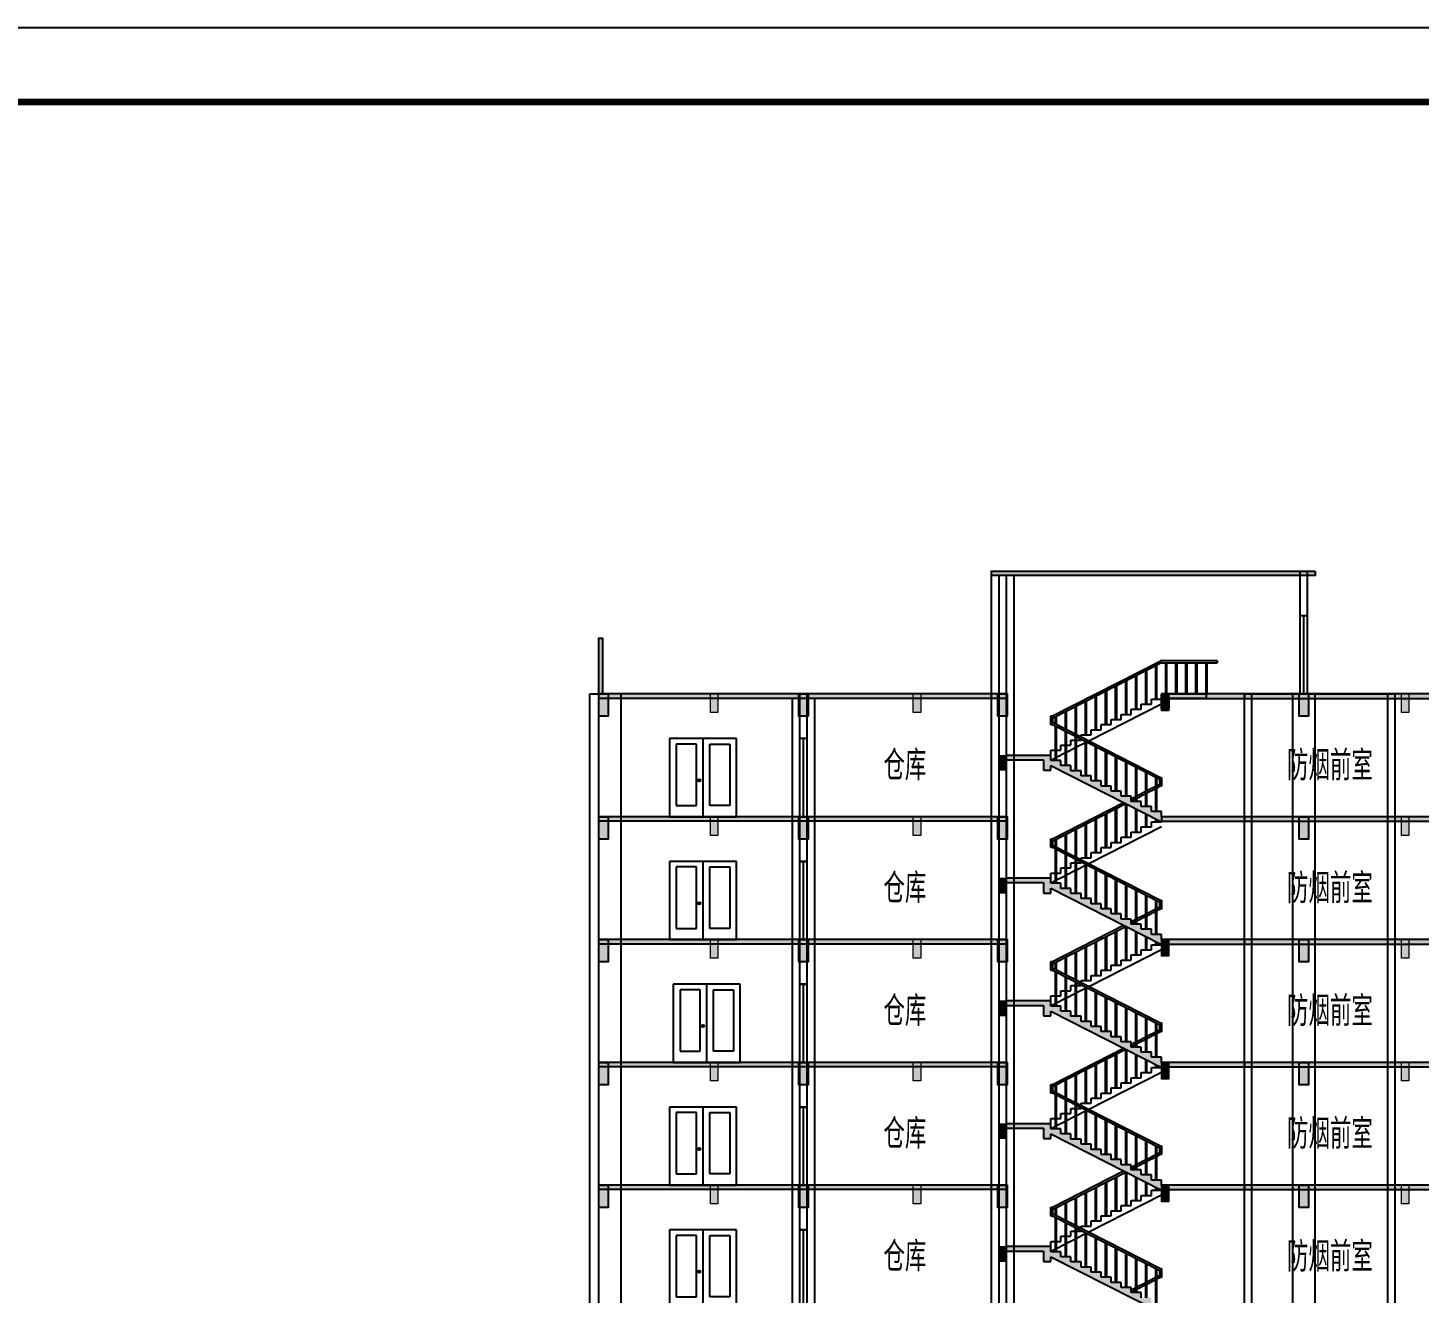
# Model space of a CAD drawing. Extents: x -1 to 1050000, y -900000 to 0.
# Drawn here: x 521417 to 558819, y -95203 to -61200 of the extents above; entities that cross this region are included whole.
import ezdxf

# ---------------------------------------------------------------- set-up
doc = ezdxf.new("R2010")
doc.units = 0
doc.header["$LTSCALE"] = 1000
doc.header["$MEASUREMENT"] = 0
for name, color, linetype in [('BEAM', 4, 'Continuous'), ('COLUMN', 9, 'Continuous'), ('E_CURTWALL', 71, 'Continuous'), ('E_LINE', 7, 'Continuous'), ('E_WINDOW', 4, 'Continuous'), ('FLOOR-100', 173, 'Continuous'), ('G-ANNO-TTLB-THIN', 151, 'Continuous'), ('PUB_HATCH', 8, 'Continuous'), ('S_E_STAIR', 4, 'Continuous'), ('S_STAIR', 9, 'Continuous'), ('S_WALL', 9, 'Continuous'), ('S_WINDOW', 4, 'Continuous'), ('Text', 7, 'Continuous'), ('WALL', 9, 'Continuous')]:
    doc.layers.add(name, color=color, linetype=linetype)
for name, color, linetype, lineweight in [('G-ANNO-TTLB-WIDE', 214, 'Continuous', 100), ('S_Beam', 4, 'Continuous', 9), ('TL-floor', 35, 'Continuous', 18)]:
    doc.layers.add(name, color=color, linetype=linetype, lineweight=lineweight)
doc.styles.get("Standard").update_dxf_attribs({"font": 'gbenor.shx', "bigfont": 'gbcbig.shx'})

# ---------------------------------------------------------------- blocks, each defined once
blk = doc.blocks.new('*U502')
at = {"layer": 'BEAM'}
h = blk.add_hatch(color=256, dxfattribs=at)
h.dxf.hatch_style = 1
h.paths.add_polyline_path([(-14950, 300), (-14700, 300), (-14700, -300), (-14950, -300)])
h = blk.add_hatch(color=256, dxfattribs=at)
h.dxf.hatch_style = 1
h.paths.add_polyline_path([(-9575, 300), (-9325, 300), (-9325, -300), (-9575, -300)])
h = blk.add_hatch(color=256, dxfattribs=at)
h.dxf.hatch_style = 1
h.paths.add_polyline_path([(-4225, 300), (-3975, 300), (-3975, -300), (-4225, -300)])
h = blk.add_hatch(color=256, dxfattribs=at)
h.dxf.hatch_style = 1
h.paths.add_polyline_path([(3875, 300), (4125, 300), (4125, -300), (3875, -300)])
h = blk.add_hatch(color=256, dxfattribs=at)
h.dxf.hatch_style = 1
h.paths.add_polyline_path([(9325, 300), (9575, 300), (9575, -300), (9325, -300)])
h = blk.add_hatch(color=256, dxfattribs=at)
h.dxf.hatch_style = 1
h.paths.add_polyline_path([(14650, 300), (14950, 300), (14950, -300), (14650, -300)])
at = {"layer": 'S_Beam'}
h = blk.add_hatch(color=256, dxfattribs=at)
h.dxf.hatch_style = 1
h.paths.add_polyline_path([(-11950, 300), (-11750, 300), (-11750, -200), (-11950, -200)])
h = blk.add_hatch(color=256, dxfattribs=at)
h.dxf.hatch_style = 1
h.paths.add_polyline_path([(-6500, 300), (-6300, 300), (-6300, -200), (-6500, -200)])
h = blk.add_hatch(color=256, dxfattribs=at)
h.dxf.hatch_style = 1
h.paths.add_polyline_path([(6625, 300), (6825, 300), (6825, -200), (6625, -200)])
h = blk.add_hatch(color=256, dxfattribs=at)
h.dxf.hatch_style = 1
h.paths.add_polyline_path([(12050, 300), (12250, 300), (12250, -200), (12050, -200)])
at = {"layer": 'BEAM'}
for points in [[(-14950, 300), (-14700, 300), (-14700, -300), (-14950, -300)], [(-9575, 300), (-9325, 300), (-9325, -300), (-9575, -300)], [(-4225, 300), (-3975, 300), (-3975, -300), (-4225, -300)], [(3875, 300), (4125, 300), (4125, -300), (3875, -300)], [(9325, 300), (9575, 300), (9575, -300), (9325, -300)], [(14650, 300), (14950, 300), (14950, -300), (14650, -300)]]:
    blk.add_lwpolyline(points, close=True, dxfattribs=at)
at = {"layer": 'S_Beam'}
for points in [[(-11950, 300), (-11750, 300), (-11750, -200), (-11950, -200)], [(-6500, 300), (-6300, 300), (-6300, -200), (-6500, -200)], [(6625, 300), (6825, 300), (6825, -200), (6625, -200)], [(12050, 300), (12250, 300), (12250, -200), (12050, -200)]]:
    blk.add_lwpolyline(points, close=True, dxfattribs=at)
blk = doc.blocks.new('*U501')
at = {"layer": 'S_Beam', "color": 0, "linetype": 'ByBlock', "lineweight": -2, "transparency": 16777216}
for p in [(0, 49500), (0, 46200), (0, 42900), (0, 39600), (0, 36300)]:
    blk.add_blockref('*U502', p, dxfattribs=at)
blk = doc.blocks.new('$EWDLib$00000642')
for p, q in [((1500, 2100), (0, 2100)), ((0, 2100), (0, 0)), ((150, 1950), (150, 300)), ((600, 1950), (150, 1950)), ((900, 1950), (1350, 1950)), ((1350, 1950), (1350, 300)), ((1500, 0), (1500, 2100)), ((0, 0), (1500, 0)), ((150, 300), (600, 300)), ((1350, 300), (900, 300))]:
    blk.add_line(p, q)
for points in [[(600, 300), (600, 1950)], [(750, 0), (750, 2100)], [(900, 300), (900, 1950)]]:
    blk.add_lwpolyline(points)
blk.add_circle((663, 975), 31)
blk = doc.blocks.new('section_window__')
at = {"layer": 'S_WINDOW'}
for p, q in [((542369, -129801), (542169, -129801)), ((542169, -131901), (542169, -129801)), ((542269, -131901), (542269, -129801)), ((542369, -131901), (542369, -129801)), ((542344, -131901), (542144, -131901))]:
    blk.add_line(p, q, dxfattribs=at)
blk = doc.blocks.new('*U742')
at = {"layer": 'WALL'}
blk.add_blockref('section_window__', (-542256, 130851), dxfattribs=at)
blk = doc.blocks.new('*U743')
at = {"layer": 'WALL', "color": 0, "linetype": 'ByBlock', "lineweight": -2, "transparency": 16777216}
for p in [(0, 49500), (0, 46200), (0, 42900), (0, 39600), (0, 36300)]:
    blk.add_blockref('*U742', p, dxfattribs=at)

msp = doc.modelspace()

# ---------------------------------------------------------------- hatches: boundary and pattern name
at = {"layer": 'FLOOR-100'}
h = msp.add_hatch(color=256, dxfattribs=at)
h.dxf.hatch_style = 1
h.paths.add_polyline_path([(556018.88, -75920.67), (556018.88, -75800.67), (547318.88, -75800.67), (547318.88, -75920.67)])
h = msp.add_hatch(color=256, dxfattribs=at)
h.dxf.hatch_style = 1
h.paths.add_polyline_path([(547718.88, -79100.67), (536768.88, -79100.67), (536768.88, -79220.67), (547718.88, -79220.67)])
h = msp.add_hatch(color=256, dxfattribs=at)
h.dxf.hatch_style = 1
h.paths.add_polyline_path([(554118.88, -79220.67), (554118.88, -79100.67), (551888.88, -79100.67), (551888.88, -79220.67)])
h = msp.add_hatch(color=256, dxfattribs=at)
h.dxf.hatch_style = 1
h.paths.add_polyline_path([(566668.88, -79220.67), (566668.88, -79100.67), (554118.88, -79100.67), (554118.88, -79220.67)])
h = msp.add_hatch(color=256, dxfattribs=at)
h.dxf.hatch_style = 1
h.paths.add_polyline_path([(547718.88, -82400.67), (536768.88, -82400.67), (536768.88, -82520.67), (547718.88, -82520.67)])
h = msp.add_hatch(color=256, dxfattribs=at)
h.dxf.hatch_style = 1
h.paths.add_polyline_path([(554118.88, -82400.67), (551888.88, -82400.67), (551888.88, -82520.67), (554118.88, -82520.67)])
h = msp.add_hatch(color=256, dxfattribs=at)
h.dxf.hatch_style = 1
h.paths.add_polyline_path([(566668.88, -82520.67), (566668.88, -82400.67), (554118.88, -82400.67), (554118.88, -82520.67)])
h = msp.add_hatch(color=256, dxfattribs=at)
h.dxf.hatch_style = 1
h.paths.add_polyline_path([(547718.88, -85700.67), (536768.88, -85700.67), (536768.88, -85820.67), (547718.88, -85820.67)])
h = msp.add_hatch(color=256, dxfattribs=at)
h.dxf.hatch_style = 1
h.paths.add_polyline_path([(554118.88, -85700.67), (551888.88, -85700.67), (551888.88, -85820.67), (554118.88, -85820.67)])
h = msp.add_hatch(color=256, dxfattribs=at)
h.dxf.hatch_style = 1
h.paths.add_polyline_path([(566668.88, -85820.67), (566668.88, -85700.67), (554118.88, -85700.67), (554118.88, -85820.67)])
h = msp.add_hatch(color=256, dxfattribs=at)
h.dxf.hatch_style = 1
h.paths.add_polyline_path([(547718.88, -89000.67), (536768.88, -89000.67), (536768.88, -89120.67), (547718.88, -89120.67)])
h = msp.add_hatch(color=256, dxfattribs=at)
h.dxf.hatch_style = 1
h.paths.add_polyline_path([(554118.88, -89000.67), (551888.88, -89000.67), (551888.88, -89120.67), (554118.88, -89120.67)])
h = msp.add_hatch(color=256, dxfattribs=at)
h.dxf.hatch_style = 1
h.paths.add_polyline_path([(566668.88, -89120.67), (566668.88, -89000.67), (554118.88, -89000.67), (554118.88, -89120.67)])
h = msp.add_hatch(color=256, dxfattribs=at)
h.dxf.hatch_style = 1
h.paths.add_polyline_path([(547718.88, -92300.67), (536768.88, -92300.67), (536768.88, -92420.67), (547718.88, -92420.67)])
h = msp.add_hatch(color=256, dxfattribs=at)
h.dxf.hatch_style = 1
h.paths.add_polyline_path([(554118.88, -92300.67), (551888.88, -92300.67), (551888.88, -92420.67), (554118.88, -92420.67)])
h = msp.add_hatch(color=256, dxfattribs=at)
h.dxf.hatch_style = 1
h.paths.add_polyline_path([(566668.88, -92420.67), (566668.88, -92300.67), (554118.88, -92300.67), (554118.88, -92420.67)])
at = {"layer": 'PUB_HATCH'}
for points in [[(551888.88, -79100.67), (553088.88, -79100.67), (553088.88, -79220.67), (552088.88, -79220.67), (552088.88, -79500.67), (551888.88, -79500.67)], [(548918.88, -80750.67), (547718.88, -80750.67), (547718.88, -80870.67), (548718.88, -80870.67), (548718.88, -81150.67), (548918.88, -81150.67)], [(551888.88, -82400.67), (551888.88, -82263.17), (551618.88, -82263.17), (551618.88, -82125.67), (551348.88, -82125.67), (551348.88, -81988.17), (551078.88, -81988.17), (551078.88, -81850.67), (550808.88, -81850.67), (550808.88, -81713.17), (550538.88, -81713.17), (550538.88, -81575.67), (550268.88, -81575.67), (550268.88, -81438.17), (549998.88, -81438.17), (549998.88, -81300.67), (549728.88, -81300.67), (549728.88, -81163.17), (549458.88, -81163.17), (549458.88, -81025.67), (549188.88, -81025.67), (549188.88, -80888.17), (548918.88, -80888.17), (548918.88, -80870.67), (548918.88, -81022.84), (551888.88, -82535.34)], [(548918.88, -84050.67), (547718.88, -84050.67), (547718.88, -84170.67), (548718.88, -84170.67), (548718.88, -84450.67), (548918.88, -84450.67)], [(551888.88, -85700.67), (551888.88, -85563.17), (551618.88, -85563.17), (551618.88, -85425.67), (551348.88, -85425.67), (551348.88, -85288.17), (551078.88, -85288.17), (551078.88, -85150.67), (550808.88, -85150.67), (550808.88, -85013.17), (550538.88, -85013.17), (550538.88, -84875.67), (550268.88, -84875.67), (550268.88, -84738.17), (549998.88, -84738.17), (549998.88, -84600.67), (549728.88, -84600.67), (549728.88, -84463.17), (549458.88, -84463.17), (549458.88, -84325.67), (549188.88, -84325.67), (549188.88, -84188.17), (548918.88, -84188.17), (548918.88, -84170.67), (548918.88, -84322.84), (551888.88, -85835.34)], [(548918.88, -87350.67), (547718.88, -87350.67), (547718.88, -87470.67), (548718.88, -87470.67), (548718.88, -87750.67), (548918.88, -87750.67)], [(551888.88, -89000.67), (551888.88, -88863.17), (551618.88, -88863.17), (551618.88, -88725.67), (551348.88, -88725.67), (551348.88, -88588.17), (551078.88, -88588.17), (551078.88, -88450.67), (550808.88, -88450.67), (550808.88, -88313.17), (550538.88, -88313.17), (550538.88, -88175.67), (550268.88, -88175.67), (550268.88, -88038.17), (549998.88, -88038.17), (549998.88, -87900.67), (549728.88, -87900.67), (549728.88, -87763.17), (549458.88, -87763.17), (549458.88, -87625.67), (549188.88, -87625.67), (549188.88, -87488.17), (548918.88, -87488.17), (548918.88, -87470.67), (548918.88, -87622.84), (551888.88, -89135.34)], [(548918.88, -90650.67), (547718.88, -90650.67), (547718.88, -90770.67), (548718.88, -90770.67), (548718.88, -91050.67), (548918.88, -91050.67)], [(551888.88, -92300.67), (551888.88, -92163.17), (551618.88, -92163.17), (551618.88, -92025.67), (551348.88, -92025.67), (551348.88, -91888.17), (551078.88, -91888.17), (551078.88, -91750.67), (550808.88, -91750.67), (550808.88, -91613.17), (550538.88, -91613.17), (550538.88, -91475.67), (550268.88, -91475.67), (550268.88, -91338.17), (549998.88, -91338.17), (549998.88, -91200.67), (549728.88, -91200.67), (549728.88, -91063.17), (549458.88, -91063.17), (549458.88, -90925.67), (549188.88, -90925.67), (549188.88, -90788.17), (548918.88, -90788.17), (548918.88, -90770.67), (548918.88, -90922.84), (551888.88, -92435.34)], [(548918.88, -93950.67), (547718.88, -93950.67), (547718.88, -94070.67), (548718.88, -94070.67), (548718.88, -94350.67), (548918.88, -94350.67)], [(551888.88, -95600.67), (551888.88, -95463.17), (551618.88, -95463.17), (551618.88, -95325.67), (551348.88, -95325.67), (551348.88, -95188.17), (551078.88, -95188.17), (551078.88, -95050.67), (550808.88, -95050.67), (550808.88, -94913.17), (550538.88, -94913.17), (550538.88, -94775.67), (550268.88, -94775.67), (550268.88, -94638.17), (549998.88, -94638.17), (549998.88, -94500.67), (549728.88, -94500.67), (549728.88, -94363.17), (549458.88, -94363.17), (549458.88, -94225.67), (549188.88, -94225.67), (549188.88, -94088.17), (548918.88, -94088.17), (548918.88, -94070.67), (548918.88, -94222.84), (551888.88, -95735.34)]]:
    msp.add_hatch(color=256, dxfattribs=at).paths.add_polyline_path(points)
at = {"layer": 'S_WALL'}
h = msp.add_hatch(color=256, dxfattribs=at)
h.dxf.hatch_style = 1
h.paths.add_polyline_path([(536868.88, -77600.67), (536768.88, -77600.67), (536768.88, -79100.67), (536868.88, -79100.67)])
h.paths.add_polyline_path([(566568.88, -79100.67), (566668.88, -79100.67), (566668.88, -77600.67), (566568.88, -77600.67)])
at = {"layer": 'TL-floor'}
h = msp.add_hatch(color=256, dxfattribs=at)
h.dxf.hatch_style = 1
h.paths.add_polyline_path([(551888.88, -79550.67), (552088.88, -79550.67), (552088.88, -79100.67), (551888.88, -79100.67)])
h = msp.add_hatch(color=256, dxfattribs=at)
h.dxf.hatch_style = 1
h.paths.add_polyline_path([(547718.88, -80750.73), (547518.88, -80750.73), (547518.88, -81150.73), (547718.88, -81150.73)])
h = msp.add_hatch(color=256, dxfattribs=at)
h.dxf.hatch_style = 1
h.paths.add_polyline_path([(547718.88, -84050.73), (547518.88, -84050.73), (547518.88, -84450.73), (547718.88, -84450.73)])
h = msp.add_hatch(color=256, dxfattribs=at)
h.dxf.hatch_style = 1
h.paths.add_polyline_path([(551888.88, -86150.67), (552088.88, -86150.67), (552088.88, -85700.67), (551888.88, -85700.67)])
h = msp.add_hatch(color=256, dxfattribs=at)
h.dxf.hatch_style = 1
h.paths.add_polyline_path([(547718.88, -87350.73), (547518.88, -87350.73), (547518.88, -87750.73), (547718.88, -87750.73)])
h = msp.add_hatch(color=256, dxfattribs=at)
h.dxf.hatch_style = 1
h.paths.add_polyline_path([(551888.88, -89450.67), (552088.88, -89450.67), (552088.88, -89000.67), (551888.88, -89000.67)])
h = msp.add_hatch(color=256, dxfattribs=at)
h.dxf.hatch_style = 1
h.paths.add_polyline_path([(547718.88, -90650.73), (547518.88, -90650.73), (547518.88, -91050.73), (547718.88, -91050.73)])
h = msp.add_hatch(color=256, dxfattribs=at)
h.dxf.hatch_style = 1
h.paths.add_polyline_path([(551888.88, -92750.67), (552088.88, -92750.67), (552088.88, -92300.67), (551888.88, -92300.67)])
h = msp.add_hatch(color=256, dxfattribs=at)
h.dxf.hatch_style = 1
h.paths.add_polyline_path([(547718.88, -93950.73), (547518.88, -93950.73), (547518.88, -94350.73), (547718.88, -94350.73)])

# ---------------------------------------------------------------- linework, layer by layer
at = {"layer": 'COLUMN'}
for p, q in [((547318.88, -149900.67), (547318.88, -75920.67)), ((547918.88, -75920.67), (547918.88, -149900.67)), ((536768.88, -131900.67), (536768.88, -79100.67)), ((537368.88, -149900.67), (537368.88, -79100.67)), ((541968.88, -149900.67), (541968.88, -79220.67)), ((542568.88, -149900.67), (542568.88, -79220.67)), ((555418.88, -149900.67), (555418.88, -79100.67)), ((556018.88, -149900.67), (556018.88, -79100.67))]:
    msp.add_line(p, q, dxfattribs=at)
at = {"layer": 'E_CURTWALL'}
for p, q in [((536528.88, -131900.67), (536528.88, -79100.67)), ((536528.88, -79100.67), (536768.88, -79100.67))]:
    msp.add_line(p, q, dxfattribs=at)
at = {"layer": 'E_LINE'}
for p, q in [((554318.88, -83600.67), (554318.88, -79100.67)), ((554318.88, -79100.67), (557968.88, -79100.67)), ((557968.88, -79100.67), (557968.88, -83600.67)), ((558168.88, -79100.67), (558168.88, -83600.67)), ((554318.88, -86900.67), (554318.88, -85700.67)), ((557968.88, -85700.67), (557968.88, -86900.67)), ((558168.88, -85700.67), (558168.88, -86900.67)), ((554318.88, -90200.67), (554318.88, -89000.67)), ((557968.88, -89000.67), (557968.88, -90200.67)), ((558168.88, -89000.67), (558168.88, -90200.67)), ((554318.88, -93500.67), (554318.88, -92300.67)), ((557968.88, -92300.67), (557968.88, -93500.67)), ((558168.88, -92300.67), (558168.88, -93500.67))]:
    msp.add_line(p, q, dxfattribs=at)
at = {"layer": 'FLOOR-100'}
for p, q in [((547718.88, -79100.67), (536768.88, -79100.67)), ((547718.88, -79220.67), (536768.88, -79220.67)), ((547718.88, -82400.67), (536768.88, -82400.67)), ((547718.88, -82520.67), (536768.88, -82520.67)), ((547718.88, -85700.67), (536768.88, -85700.67)), ((547718.88, -85820.67), (536768.88, -85820.67)), ((547718.88, -89000.67), (536768.88, -89000.67)), ((547718.88, -89120.67), (536768.88, -89120.67)), ((547718.88, -92300.67), (536768.88, -92300.67)), ((547718.88, -92420.67), (536768.88, -92420.67))]:
    msp.add_line(p, q, dxfattribs=at)
for points in [[(556018.88, -75800.67), (556018.88, -75920.67), (547318.88, -75920.67), (547318.88, -75800.67)], [(551888.88, -79100.67), (551888.88, -79220.67), (554118.88, -79220.67), (554118.88, -79100.67)], [(554118.88, -79100.67), (554118.88, -79220.67), (566668.88, -79220.67), (566668.88, -79100.67)], [(551888.88, -82400.67), (551888.88, -82520.67), (554118.88, -82520.67), (554118.88, -82400.67)], [(554118.88, -82400.67), (554118.88, -82520.67), (566668.88, -82520.67), (566668.88, -82400.67)], [(551888.88, -85700.67), (551888.88, -85820.67), (554118.88, -85820.67), (554118.88, -85700.67)], [(554118.88, -85700.67), (554118.88, -85820.67), (566668.88, -85820.67), (566668.88, -85700.67)], [(551888.88, -89000.67), (551888.88, -89120.67), (554118.88, -89120.67), (554118.88, -89000.67)], [(554118.88, -89000.67), (554118.88, -89120.67), (566668.88, -89120.67), (566668.88, -89000.67)], [(551888.88, -92300.67), (551888.88, -92420.67), (554118.88, -92420.67), (554118.88, -92300.67)], [(554118.88, -92300.67), (554118.88, -92420.67), (566668.88, -92420.67), (566668.88, -92300.67)]]:
    msp.add_lwpolyline(points, close=True, dxfattribs=at)
at = {"layer": 'G-ANNO-TTLB-THIN'}
msp.add_lwpolyline([(420000, -180000), (588200, -180000), (588200, -61200), (420000, -61200)], close=True, dxfattribs=at)
at = {"layer": 'G-ANNO-TTLB-WIDE'}
msp.add_lwpolyline([(586200, -63200), (425000, -63200), (425000, -178000), (586200, -178000)], close=True, dxfattribs=at)
at = {"layer": 'S_E_STAIR'}
for p, q in [((548958.88, -79692.8), (551878.18, -78206.12)), ((548958.88, -79752.8), (551878.18, -78266.12)), ((551468.88, -79375.67), (551468.88, -78474.56)), ((551498.88, -79375.67), (551498.88, -78459.28)), ((551738.88, -79238.17), (551738.88, -78337.06)), ((551768.88, -79238.17), (551768.88, -78321.78)), ((551900.87, -78200.67), (553388.88, -78200.67)), ((551900.87, -78260.67), (553388.88, -78260.67)), ((552008.88, -79100.67), (552008.88, -78260.67)), ((552038.88, -79100.67), (552038.88, -78260.67)), ((552278.88, -79100.67), (552278.88, -78260.67)), ((552308.88, -79100.67), (552308.88, -78260.67)), ((552548.88, -79100.67), (552548.88, -78260.67)), ((552578.88, -79100.67), (552578.88, -78260.67)), ((552818.88, -79100.67), (552818.88, -78260.67)), ((552848.88, -79100.67), (552848.88, -78260.67)), ((553088.88, -79100.67), (553088.88, -78260.67)), ((553118.88, -79100.67), (553118.88, -78260.67)), ((553388.88, -78200.67), (553388.88, -78260.67)), ((550658.88, -79788.17), (550658.88, -78887.06)), ((550688.88, -79788.17), (550688.88, -78871.78)), ((550928.88, -79650.67), (550928.88, -78749.56)), ((550958.88, -79650.67), (550958.88, -78734.28)), ((551198.88, -79513.17), (551198.88, -78612.06)), ((551228.88, -79513.17), (551228.88, -78596.78)), ((549878.88, -80200.67), (549878.88, -79284.28)), ((550118.88, -80063.17), (550118.88, -79162.06)), ((550148.88, -80063.17), (550148.88, -79146.78)), ((550388.88, -79925.67), (550388.88, -79024.56)), ((550418.88, -79925.67), (550418.88, -79009.28)), ((551618.88, -79375.67), (551618.88, -79238.17)), ((551618.88, -79238.17), (551888.88, -79238.17)), ((551888.88, -79238.17), (551888.88, -79100.67)), ((549308.88, -80049.28), (549308.88, -79574.56)), ((549338.88, -80064.56), (549338.88, -79559.28)), ((549578.88, -80186.78), (549578.88, -79437.06)), ((549608.88, -80202.06), (549608.88, -79421.78)), ((549848.88, -80200.67), (549848.88, -79299.56)), ((551888.88, -79372.84), (549934.73, -80368.01)), ((550808.88, -79788.17), (550808.88, -79650.67)), ((550808.88, -79650.67), (551078.88, -79650.67)), ((551078.88, -79650.67), (551078.88, -79513.17)), ((551078.88, -79513.17), (551348.88, -79513.17)), ((551348.88, -79513.17), (551348.88, -79375.67)), ((551348.88, -79375.67), (551618.88, -79375.67)), ((548918.88, -79931.04), (548918.88, -79692.8)), ((548918.88, -79692.8), (548958.88, -79692.8)), ((548958.88, -79871.04), (548918.88, -79871.04)), ((548958.88, -79931.04), (548918.88, -79931.04)), ((548958.88, -79692.8), (548958.88, -79871.04)), ((551848.88, -81342.8), (548958.88, -79871.04)), ((551848.88, -81402.8), (548958.88, -79931.04)), ((549038.88, -79911.78), (549038.88, -79712.06)), ((549038.88, -80888.17), (549038.88, -79971.78)), ((549068.88, -79927.06), (549068.88, -79696.78)), ((549068.88, -80888.17), (549068.88, -79987.06)), ((550268.88, -80063.17), (550268.88, -79925.67)), ((550268.88, -79925.67), (550538.88, -79925.67)), ((550538.88, -79925.67), (550538.88, -79788.17)), ((550538.88, -79788.17), (550808.88, -79788.17)), ((549308.88, -81025.67), (549308.88, -80109.28)), ((549338.88, -81025.67), (549338.88, -80124.56)), ((549458.88, -80475.67), (549458.88, -80338.17)), ((549458.88, -80338.17), (549578.88, -80338.17)), ((549578.88, -81163.17), (549578.88, -80246.78)), ((549608.88, -81163.17), (549608.88, -80262.06)), ((549608.88, -80338.17), (549728.88, -80338.17)), ((549848.88, -80411.73), (549608.88, -80533.95)), ((549728.88, -80263.17), (549728.88, -80200.67)), ((549728.88, -80200.67), (549998.88, -80200.67)), ((549728.88, -80338.17), (549728.88, -80323.17)), ((549848.88, -81300.67), (549848.88, -80384.28)), ((549878.88, -81300.67), (549878.88, -80399.56)), ((549998.88, -80200.67), (549998.88, -80063.17)), ((549998.88, -80063.17), (550268.88, -80063.17)), ((548918.88, -80750.67), (548918.88, -80613.17)), ((548918.88, -80613.17), (549038.88, -80613.17)), ((549068.88, -80613.17), (549188.88, -80613.17)), ((549308.88, -80686.73), (549068.88, -80808.95)), ((549188.88, -80613.17), (549188.88, -80475.67)), ((549188.88, -80475.67), (549308.88, -80475.67)), ((549338.88, -80475.67), (549458.88, -80475.67)), ((549578.88, -80549.23), (549338.88, -80671.45)), ((550118.88, -81438.17), (550118.88, -80521.78)), ((550148.88, -81438.17), (550148.88, -80537.06)), ((550388.88, -81575.67), (550388.88, -80659.28)), ((550418.88, -81575.67), (550418.88, -80674.56)), ((549038.88, -80824.23), (548918.88, -80885.34)), ((550658.88, -81713.17), (550658.88, -80796.78)), ((550688.88, -81713.17), (550688.88, -80812.06)), ((550928.88, -81850.67), (550928.88, -80934.28)), ((550958.88, -81850.67), (550958.88, -80949.56)), ((551198.88, -81988.17), (551198.88, -81071.78)), ((551228.88, -81988.17), (551228.88, -81087.06)), ((551468.88, -82125.67), (551468.88, -81209.28)), ((551498.88, -82125.67), (551498.88, -81224.56)), ((551738.88, -82263.17), (551738.88, -81346.78)), ((551768.88, -82263.17), (551768.88, -81362.06)), ((551768.88, -81561.78), (551848.88, -81521.04)), ((551848.88, -81342.8), (551888.88, -81342.8)), ((551848.88, -81402.8), (551888.88, -81402.8)), ((551848.88, -81581.04), (551848.88, -81402.8)), ((551888.88, -81342.8), (551888.88, -81581.04)), ((551078.88, -81913.17), (551198.88, -81852.06)), ((551228.88, -81836.78), (551468.88, -81714.56)), ((551228.88, -81896.78), (551468.88, -81774.56)), ((551498.88, -81699.28), (551738.88, -81577.06)), ((551498.88, -81759.28), (551738.88, -81637.06)), ((551768.88, -81621.78), (551848.88, -81581.04)), ((551888.88, -81581.04), (551848.88, -81581.04)), ((548958.88, -82992.8), (550873.02, -82018.01)), ((548958.88, -83052.8), (550931.93, -82048.01)), ((550658.88, -83088.17), (550658.88, -82187.06)), ((550688.88, -83088.17), (550688.88, -82171.78)), ((550928.88, -82950.67), (550928.88, -82049.56)), ((550958.88, -82950.67), (550958.88, -82061.73)), ((551078.88, -81973.17), (551198.88, -81912.06)), ((551198.88, -82813.17), (551198.88, -82183.95)), ((551228.88, -82813.17), (551228.88, -82199.23)), ((549848.88, -83500.67), (549848.88, -82599.56)), ((549878.88, -83500.67), (549878.88, -82584.28)), ((550118.88, -83363.17), (550118.88, -82462.06)), ((550148.88, -83363.17), (550148.88, -82446.78)), ((550388.88, -83225.67), (550388.88, -82324.56)), ((550418.88, -83225.67), (550418.88, -82309.28)), ((551468.88, -82675.67), (551468.88, -82321.45)), ((551498.88, -82675.67), (551498.88, -82336.73)), ((551618.88, -82675.67), (551618.88, -82538.17)), ((551618.88, -82538.17), (551888.88, -82538.17)), ((551738.88, -82538.17), (551738.88, -82458.95)), ((551768.88, -82538.17), (551768.88, -82474.23)), ((548918.88, -83231.04), (548918.88, -82992.8)), ((548918.88, -82992.8), (548958.88, -82992.8)), ((548958.88, -82992.8), (548958.88, -83171.04)), ((549038.88, -83211.78), (549038.88, -83012.06)), ((549068.88, -83227.06), (549068.88, -82996.78)), ((549308.88, -83349.28), (549308.88, -82874.56)), ((549338.88, -83364.56), (549338.88, -82859.28)), ((549578.88, -83486.78), (549578.88, -82737.06)), ((549608.88, -83502.06), (549608.88, -82721.78)), ((551888.88, -82672.84), (549934.73, -83668.01)), ((550808.88, -83088.17), (550808.88, -82950.67)), ((550808.88, -82950.67), (551078.88, -82950.67)), ((551078.88, -82950.67), (551078.88, -82813.17)), ((551078.88, -82813.17), (551348.88, -82813.17)), ((551348.88, -82813.17), (551348.88, -82675.67)), ((551348.88, -82675.67), (551618.88, -82675.67)), ((548958.88, -83171.04), (548918.88, -83171.04)), ((548958.88, -83231.04), (548918.88, -83231.04)), ((551848.88, -84642.8), (548958.88, -83171.04)), ((551848.88, -84702.8), (548958.88, -83231.04)), ((549038.88, -84188.17), (549038.88, -83271.78)), ((549068.88, -84188.17), (549068.88, -83287.06)), ((549998.88, -83500.67), (549998.88, -83363.17)), ((549998.88, -83363.17), (550268.88, -83363.17)), ((550268.88, -83363.17), (550268.88, -83225.67)), ((550268.88, -83225.67), (550538.88, -83225.67)), ((550538.88, -83225.67), (550538.88, -83088.17)), ((550538.88, -83088.17), (550808.88, -83088.17)), ((549188.88, -83913.17), (549188.88, -83775.67)), ((549188.88, -83775.67), (549308.88, -83775.67)), ((549308.88, -84325.67), (549308.88, -83409.28)), ((549338.88, -84325.67), (549338.88, -83424.56)), ((549338.88, -83775.67), (549458.88, -83775.67)), ((549458.88, -83775.67), (549458.88, -83638.17)), ((549458.88, -83638.17), (549578.88, -83638.17)), ((549578.88, -84463.17), (549578.88, -83546.78)), ((549608.88, -84463.17), (549608.88, -83562.06)), ((549608.88, -83638.17), (549728.88, -83638.17)), ((549848.88, -83711.73), (549608.88, -83833.95)), ((549728.88, -83563.17), (549728.88, -83500.67)), ((549728.88, -83500.67), (549998.88, -83500.67)), ((549728.88, -83638.17), (549728.88, -83623.17)), ((549848.88, -84600.67), (549848.88, -83684.28)), ((549878.88, -84600.67), (549878.88, -83699.56)), ((548918.88, -84050.67), (548918.88, -83913.17)), ((548918.88, -83913.17), (549038.88, -83913.17)), ((549038.88, -84124.23), (548918.88, -84185.34)), ((549068.88, -83913.17), (549188.88, -83913.17)), ((549308.88, -83986.73), (549068.88, -84108.95)), ((549578.88, -83849.23), (549338.88, -83971.45)), ((550118.88, -84738.17), (550118.88, -83821.78)), ((550148.88, -84738.17), (550148.88, -83837.06)), ((550388.88, -84875.67), (550388.88, -83959.28)), ((550418.88, -84875.67), (550418.88, -83974.56)), ((550658.88, -85013.17), (550658.88, -84096.78)), ((550688.88, -85013.17), (550688.88, -84112.06)), ((550928.88, -85150.67), (550928.88, -84234.28)), ((550958.88, -85150.67), (550958.88, -84249.56)), ((551198.88, -85288.17), (551198.88, -84371.78)), ((551228.88, -85288.17), (551228.88, -84387.06)), ((551468.88, -85425.67), (551468.88, -84509.28)), ((551498.88, -85425.67), (551498.88, -84524.56)), ((551498.88, -84999.28), (551738.88, -84877.06)), ((551738.88, -85563.17), (551738.88, -84646.78)), ((551768.88, -85563.17), (551768.88, -84662.06)), ((551768.88, -84861.78), (551848.88, -84821.04)), ((551768.88, -84921.78), (551848.88, -84881.04)), ((551848.88, -84642.8), (551888.88, -84642.8)), ((551888.88, -84702.8), (551848.88, -84702.8)), ((551848.88, -84881.04), (551848.88, -84702.8)), ((551888.88, -84881.04), (551848.88, -84881.04)), ((551888.88, -84642.8), (551888.88, -84881.04)), ((551078.88, -85213.17), (551198.88, -85152.06)), ((551078.88, -85273.17), (551198.88, -85212.06)), ((551228.88, -85136.78), (551468.88, -85014.56)), ((551228.88, -85196.78), (551468.88, -85074.56)), ((551498.88, -85059.28), (551738.88, -84937.06)), ((548958.88, -86292.8), (550873.02, -85318.01)), ((548958.88, -86352.8), (550931.93, -85348.01)), ((550388.88, -86525.67), (550388.88, -85624.56)), ((550418.88, -86525.67), (550418.88, -85609.28)), ((550658.88, -86388.17), (550658.88, -85487.06)), ((550688.88, -86388.17), (550688.88, -85471.78)), ((550928.88, -86250.67), (550928.88, -85349.56)), ((550958.88, -86250.67), (550958.88, -85361.73)), ((551198.88, -86113.17), (551198.88, -85483.95)), ((551228.88, -86113.17), (551228.88, -85499.23)), ((551468.88, -85975.67), (551468.88, -85621.45)), ((551498.88, -85975.67), (551498.88, -85636.73)), ((549608.88, -86802.06), (549608.88, -86021.78)), ((549848.88, -86800.67), (549848.88, -85899.56)), ((549878.88, -86800.67), (549878.88, -85884.28)), ((551888.88, -85972.84), (549934.73, -86968.01)), ((550118.88, -86663.17), (550118.88, -85762.06)), ((550148.88, -86663.17), (550148.88, -85746.78)), ((551348.88, -86113.17), (551348.88, -85975.67)), ((551348.88, -85975.67), (551618.88, -85975.67)), ((551618.88, -85975.67), (551618.88, -85838.17)), ((551618.88, -85838.17), (551888.88, -85838.17)), ((551738.88, -85838.17), (551738.88, -85758.95)), ((551768.88, -85838.17), (551768.88, -85774.23)), ((548918.88, -86531.04), (548918.88, -86292.8)), ((548918.88, -86292.8), (548958.88, -86292.8)), ((548958.88, -86292.8), (548958.88, -86471.04)), ((549038.88, -86511.78), (549038.88, -86312.06)), ((549068.88, -86527.06), (549068.88, -86296.78)), ((549308.88, -86649.28), (549308.88, -86174.56)), ((549338.88, -86664.56), (549338.88, -86159.28)), ((549578.88, -86786.78), (549578.88, -86037.06)), ((550538.88, -86525.67), (550538.88, -86388.17)), ((550538.88, -86388.17), (550808.88, -86388.17)), ((550808.88, -86388.17), (550808.88, -86250.67)), ((550808.88, -86250.67), (551078.88, -86250.67)), ((551078.88, -86250.67), (551078.88, -86113.17)), ((551078.88, -86113.17), (551348.88, -86113.17)), ((548918.88, -86471.04), (548958.88, -86471.04)), ((548958.88, -86531.04), (548918.88, -86531.04)), ((551848.88, -87942.8), (548958.88, -86471.04)), ((551848.88, -88002.8), (548958.88, -86531.04)), ((549038.88, -87488.17), (549038.88, -86571.78)), ((549068.88, -87488.17), (549068.88, -86587.06)), ((549308.88, -87625.67), (549308.88, -86709.28)), ((549338.88, -87625.67), (549338.88, -86724.56)), ((549998.88, -86800.67), (549998.88, -86663.17)), ((549998.88, -86663.17), (550268.88, -86663.17)), ((550268.88, -86663.17), (550268.88, -86525.67)), ((550268.88, -86525.67), (550538.88, -86525.67)), ((549188.88, -87213.17), (549188.88, -87075.67)), ((549188.88, -87075.67), (549308.88, -87075.67)), ((549338.88, -87075.67), (549458.88, -87075.67)), ((549458.88, -87075.67), (549458.88, -86938.17)), ((549458.88, -86938.17), (549578.88, -86938.17)), ((549578.88, -87763.17), (549578.88, -86846.78)), ((549608.88, -87763.17), (549608.88, -86862.06)), ((549608.88, -86938.17), (549728.88, -86938.17)), ((549848.88, -87011.73), (549608.88, -87133.95)), ((549728.88, -86863.17), (549728.88, -86800.67)), ((549728.88, -86800.67), (549998.88, -86800.67)), ((549728.88, -86938.17), (549728.88, -86923.17)), ((549848.88, -87900.67), (549848.88, -86984.28)), ((549878.88, -87900.67), (549878.88, -86999.56)), ((550118.88, -88038.17), (550118.88, -87121.78)), ((550148.88, -88038.17), (550148.88, -87137.06)), ((548918.88, -87350.67), (548918.88, -87213.17)), ((548918.88, -87213.17), (549038.88, -87213.17)), ((549038.88, -87424.23), (548918.88, -87485.34)), ((549068.88, -87213.17), (549188.88, -87213.17)), ((549308.88, -87286.73), (549068.88, -87408.95)), ((549578.88, -87149.23), (549338.88, -87271.45)), ((550388.88, -88175.67), (550388.88, -87259.28)), ((550418.88, -88175.67), (550418.88, -87274.56)), ((550658.88, -88313.17), (550658.88, -87396.78)), ((550688.88, -88313.17), (550688.88, -87412.06)), ((550928.88, -88450.67), (550928.88, -87534.28)), ((550958.88, -88450.67), (550958.88, -87549.56)), ((551198.88, -88588.17), (551198.88, -87671.78)), ((551228.88, -88588.17), (551228.88, -87687.06)), ((551468.88, -88725.67), (551468.88, -87809.28)), ((551498.88, -88725.67), (551498.88, -87824.56)), ((551498.88, -88299.28), (551738.88, -88177.06)), ((551498.88, -88359.28), (551738.88, -88237.06)), ((551738.88, -88863.17), (551738.88, -87946.78)), ((551768.88, -88863.17), (551768.88, -87962.06)), ((551768.88, -88161.78), (551848.88, -88121.04)), ((551768.88, -88221.78), (551848.88, -88181.04)), ((551848.88, -87942.8), (551888.88, -87942.8)), ((551888.88, -88002.8), (551848.88, -88002.8)), ((551848.88, -88181.04), (551848.88, -88002.8)), ((551888.88, -88181.04), (551848.88, -88181.04)), ((551888.88, -87942.8), (551888.88, -88181.04)), ((548958.88, -89592.8), (550873.02, -88618.01)), ((551078.88, -88513.17), (551198.88, -88452.06)), ((551078.88, -88573.17), (551198.88, -88512.06)), ((551228.88, -88436.78), (551468.88, -88314.56)), ((551228.88, -88496.78), (551468.88, -88374.56)), ((548958.88, -89652.8), (550931.93, -88648.01)), ((550388.88, -89825.67), (550388.88, -88924.56)), ((550418.88, -89825.67), (550418.88, -88909.28)), ((550658.88, -89688.17), (550658.88, -88787.06)), ((550688.88, -89688.17), (550688.88, -88771.78)), ((550928.88, -89550.67), (550928.88, -88649.56)), ((550958.88, -89550.67), (550958.88, -88661.73)), ((551198.88, -89413.17), (551198.88, -88783.95)), ((551228.88, -89413.17), (551228.88, -88799.23)), ((551468.88, -89275.67), (551468.88, -88921.45)), ((551498.88, -89275.67), (551498.88, -88936.73)), ((549578.88, -90086.78), (549578.88, -89337.06)), ((549608.88, -90102.06), (549608.88, -89321.78)), ((549848.88, -90100.67), (549848.88, -89199.56)), ((549878.88, -90100.67), (549878.88, -89184.28)), ((551888.88, -89272.84), (549934.73, -90268.01)), ((550118.88, -89963.17), (550118.88, -89062.06)), ((550148.88, -89963.17), (550148.88, -89046.78)), ((551348.88, -89413.17), (551348.88, -89275.67)), ((551348.88, -89275.67), (551618.88, -89275.67)), ((551618.88, -89275.67), (551618.88, -89138.17)), ((551618.88, -89138.17), (551888.88, -89138.17)), ((551738.88, -89138.17), (551738.88, -89058.95)), ((551768.88, -89138.17), (551768.88, -89074.23)), ((548918.88, -89831.04), (548918.88, -89592.8)), ((548918.88, -89592.8), (548958.88, -89592.8)), ((548958.88, -89592.8), (548958.88, -89771.04)), ((549038.88, -89811.78), (549038.88, -89612.06)), ((549068.88, -89827.06), (549068.88, -89596.78)), ((549308.88, -89949.28), (549308.88, -89474.56)), ((549338.88, -89964.56), (549338.88, -89459.28)), ((550538.88, -89825.67), (550538.88, -89688.17)), ((550538.88, -89688.17), (550808.88, -89688.17)), ((550808.88, -89688.17), (550808.88, -89550.67)), ((550808.88, -89550.67), (551078.88, -89550.67)), ((551078.88, -89550.67), (551078.88, -89413.17)), ((551078.88, -89413.17), (551348.88, -89413.17)), ((548918.88, -89771.04), (548958.88, -89771.04)), ((548958.88, -89831.04), (548918.88, -89831.04)), ((551848.88, -91242.8), (548958.88, -89771.04)), ((551848.88, -91302.8), (548958.88, -89831.04)), ((549038.88, -90788.17), (549038.88, -89871.78)), ((549068.88, -90788.17), (549068.88, -89887.06)), ((549308.88, -90925.67), (549308.88, -90009.28)), ((549338.88, -90925.67), (549338.88, -90024.56)), ((549728.88, -90163.17), (549728.88, -90100.67)), ((549728.88, -90100.67), (549998.88, -90100.67)), ((549998.88, -90100.67), (549998.88, -89963.17)), ((549998.88, -89963.17), (550268.88, -89963.17)), ((550268.88, -89963.17), (550268.88, -89825.67)), ((550268.88, -89825.67), (550538.88, -89825.67)), ((549188.88, -90513.17), (549188.88, -90375.67)), ((549188.88, -90375.67), (549308.88, -90375.67)), ((549338.88, -90375.67), (549458.88, -90375.67)), ((549578.88, -90449.23), (549338.88, -90571.45)), ((549458.88, -90375.67), (549458.88, -90238.17)), ((549458.88, -90238.17), (549578.88, -90238.17)), ((549578.88, -91063.17), (549578.88, -90146.78)), ((549608.88, -91063.17), (549608.88, -90162.06)), ((549608.88, -90238.17), (549728.88, -90238.17)), ((549848.88, -90311.73), (549608.88, -90433.95)), ((549728.88, -90238.17), (549728.88, -90223.17)), ((549848.88, -91200.67), (549848.88, -90284.28)), ((549878.88, -91200.67), (549878.88, -90299.56)), ((550118.88, -91338.17), (550118.88, -90421.78)), ((550148.88, -91338.17), (550148.88, -90437.06)), ((548918.88, -90650.67), (548918.88, -90513.17)), ((548918.88, -90513.17), (549038.88, -90513.17)), ((549038.88, -90724.23), (548918.88, -90785.34)), ((549068.88, -90513.17), (549188.88, -90513.17)), ((549308.88, -90586.73), (549068.88, -90708.95)), ((550388.88, -91475.67), (550388.88, -90559.28)), ((550418.88, -91475.67), (550418.88, -90574.56)), ((550658.88, -91613.17), (550658.88, -90696.78)), ((550688.88, -91613.17), (550688.88, -90712.06)), ((550928.88, -91750.67), (550928.88, -90834.28)), ((550958.88, -91750.67), (550958.88, -90849.56)), ((551198.88, -91888.17), (551198.88, -90971.78)), ((551228.88, -91888.17), (551228.88, -90987.06)), ((551468.88, -92025.67), (551468.88, -91109.28)), ((551498.88, -92025.67), (551498.88, -91124.56)), ((551738.88, -92163.17), (551738.88, -91246.78)), ((551848.88, -91242.8), (551888.88, -91242.8)), ((551888.88, -91242.8), (551888.88, -91481.04)), ((551228.88, -91736.78), (551468.88, -91614.56)), ((551498.88, -91599.28), (551738.88, -91477.06)), ((551498.88, -91659.28), (551738.88, -91537.06)), ((551768.88, -92163.17), (551768.88, -91262.06)), ((551768.88, -91461.78), (551848.88, -91421.04)), ((551768.88, -91521.78), (551848.88, -91481.04)), ((551848.88, -91302.8), (551888.88, -91302.8)), ((551848.88, -91481.04), (551848.88, -91302.8)), ((551888.88, -91481.04), (551848.88, -91481.04)), ((548958.88, -92892.8), (550873.02, -91918.01)), ((548958.88, -92952.8), (550931.93, -91948.01)), ((550928.88, -92850.67), (550928.88, -91949.56)), ((550958.88, -92850.67), (550958.88, -91961.73)), ((551078.88, -91813.17), (551198.88, -91752.06)), ((551078.88, -91873.17), (551198.88, -91812.06)), ((551228.88, -91796.78), (551468.88, -91674.56)), ((550118.88, -93263.17), (550118.88, -92362.06)), ((550148.88, -93263.17), (550148.88, -92346.78)), ((550388.88, -93125.67), (550388.88, -92224.56)), ((550418.88, -93125.67), (550418.88, -92209.28)), ((550658.88, -92988.17), (550658.88, -92087.06)), ((550688.88, -92988.17), (550688.88, -92071.78)), ((551198.88, -92713.17), (551198.88, -92083.95)), ((551228.88, -92713.17), (551228.88, -92099.23)), ((551468.88, -92575.67), (551468.88, -92221.45)), ((551498.88, -92575.67), (551498.88, -92236.73)), ((551738.88, -92438.17), (551738.88, -92358.95)), ((551768.88, -92438.17), (551768.88, -92374.23)), ((549578.88, -93386.78), (549578.88, -92637.06)), ((549608.88, -93402.06), (549608.88, -92621.78)), ((549848.88, -93400.67), (549848.88, -92499.56)), ((549878.88, -93400.67), (549878.88, -92484.28)), ((551888.88, -92572.84), (549934.73, -93568.01)), ((551078.88, -92850.67), (551078.88, -92713.17)), ((551078.88, -92713.17), (551348.88, -92713.17)), ((551348.88, -92713.17), (551348.88, -92575.67)), ((551348.88, -92575.67), (551618.88, -92575.67)), ((551618.88, -92575.67), (551618.88, -92438.17)), ((551618.88, -92438.17), (551888.88, -92438.17)), ((548918.88, -93131.04), (548918.88, -92892.8)), ((548918.88, -92892.8), (548958.88, -92892.8)), ((548958.88, -93071.04), (548918.88, -93071.04)), ((548958.88, -92892.8), (548958.88, -93071.04)), ((551848.88, -94542.8), (548958.88, -93071.04)), ((549038.88, -93111.78), (549038.88, -92912.06)), ((549068.88, -93127.06), (549068.88, -92896.78)), ((549308.88, -93249.28), (549308.88, -92774.56)), ((549338.88, -93264.56), (549338.88, -92759.28)), ((550268.88, -93263.17), (550268.88, -93125.67)), ((550268.88, -93125.67), (550538.88, -93125.67)), ((550538.88, -93125.67), (550538.88, -92988.17)), ((550538.88, -92988.17), (550808.88, -92988.17)), ((550808.88, -92988.17), (550808.88, -92850.67)), ((550808.88, -92850.67), (551078.88, -92850.67)), ((548958.88, -93131.04), (548918.88, -93131.04)), ((551848.88, -94602.8), (548958.88, -93131.04)), ((549038.88, -94088.17), (549038.88, -93171.78)), ((549068.88, -94088.17), (549068.88, -93187.06)), ((549308.88, -94225.67), (549308.88, -93309.28)), ((549338.88, -94225.67), (549338.88, -93324.56)), ((549578.88, -94363.17), (549578.88, -93446.78)), ((549608.88, -94363.17), (549608.88, -93462.06)), ((549728.88, -93463.17), (549728.88, -93400.67)), ((549728.88, -93400.67), (549998.88, -93400.67)), ((549998.88, -93400.67), (549998.88, -93263.17)), ((549998.88, -93263.17), (550268.88, -93263.17)), ((548918.88, -93950.67), (548918.88, -93813.17)), ((548918.88, -93813.17), (549038.88, -93813.17)), ((549068.88, -93813.17), (549188.88, -93813.17)), ((549188.88, -93813.17), (549188.88, -93675.67)), ((549188.88, -93675.67), (549308.88, -93675.67)), ((549338.88, -93675.67), (549458.88, -93675.67)), ((549578.88, -93749.23), (549338.88, -93871.45)), ((549458.88, -93675.67), (549458.88, -93538.17)), ((549458.88, -93538.17), (549578.88, -93538.17)), ((549608.88, -93538.17), (549728.88, -93538.17)), ((549848.88, -93611.73), (549608.88, -93733.95)), ((549728.88, -93538.17), (549728.88, -93523.17)), ((549848.88, -94500.67), (549848.88, -93584.28)), ((549878.88, -94500.67), (549878.88, -93599.56)), ((550118.88, -94638.17), (550118.88, -93721.78)), ((550148.88, -94638.17), (550148.88, -93737.06)), ((550388.88, -94775.67), (550388.88, -93859.28)), ((550418.88, -94775.67), (550418.88, -93874.56)), ((549038.88, -94024.23), (548918.88, -94085.34)), ((549308.88, -93886.73), (549068.88, -94008.95)), ((550658.88, -94913.17), (550658.88, -93996.78)), ((550688.88, -94913.17), (550688.88, -94012.06)), ((550928.88, -95050.67), (550928.88, -94134.28)), ((550958.88, -95050.67), (550958.88, -94149.56)), ((551198.88, -95188.17), (551198.88, -94271.78)), ((551228.88, -95188.17), (551228.88, -94287.06)), ((551468.88, -95325.67), (551468.88, -94409.28)), ((551498.88, -95325.67), (551498.88, -94424.56)), ((551738.88, -95463.17), (551738.88, -94546.78)), ((551768.88, -95463.17), (551768.88, -94562.06)), ((551848.88, -94542.8), (551888.88, -94542.8)), ((551848.88, -94602.8), (551888.88, -94602.8)), ((551848.88, -94781.04), (551848.88, -94602.8)), ((551888.88, -94542.8), (551888.88, -94781.04)), ((551228.88, -95036.78), (551468.88, -94914.56)), ((551228.88, -95096.78), (551468.88, -94974.56)), ((551498.88, -94899.28), (551738.88, -94777.06)), ((551498.88, -94959.28), (551738.88, -94837.06)), ((551768.88, -94761.78), (551848.88, -94721.04)), ((551768.88, -94821.78), (551848.88, -94781.04)), ((551888.88, -94781.04), (551848.88, -94781.04)), ((551078.88, -95113.17), (551198.88, -95052.06)), ((551078.88, -95173.17), (551198.88, -95112.06))]:
    msp.add_line(p, q, dxfattribs=at)
for centre in [(551900.87, -78250.67), (551900.87, -78310.67)]:
    msp.add_arc(centre, 50, 90, 116.987891, dxfattribs=at)
at = {"layer": 'S_STAIR'}
for p, q in [((551888.88, -79100.67), (553088.88, -79100.67)), ((551888.88, -79500.67), (551888.88, -79100.67)), ((553088.88, -79220.67), (552088.88, -79220.67)), ((552088.88, -79220.67), (552088.88, -79500.67)), ((553088.88, -79100.67), (553088.88, -79220.67)), ((552088.88, -79500.67), (551888.88, -79500.67)), ((548918.88, -80750.67), (547718.88, -80750.67)), ((547718.88, -80750.67), (547718.88, -80870.67)), ((548918.88, -80888.17), (548918.88, -80750.67)), ((547718.88, -80870.67), (548718.88, -80870.67)), ((548718.88, -80870.67), (548718.88, -81150.67)), ((548718.88, -81150.67), (548918.88, -81150.67)), ((549188.88, -80888.17), (548918.88, -80888.17)), ((548918.88, -81022.84), (551888.88, -82535.34)), ((548918.88, -81150.67), (548918.88, -81022.84)), ((549188.88, -81025.67), (549188.88, -80888.17)), ((549458.88, -81025.67), (549188.88, -81025.67)), ((549458.88, -81163.17), (549458.88, -81025.67)), ((549728.88, -81163.17), (549458.88, -81163.17)), ((549728.88, -81300.67), (549728.88, -81163.17)), ((549998.88, -81300.67), (549728.88, -81300.67)), ((549998.88, -81438.17), (549998.88, -81300.67)), ((550268.88, -81438.17), (549998.88, -81438.17)), ((550268.88, -81575.67), (550268.88, -81438.17)), ((550538.88, -81575.67), (550268.88, -81575.67)), ((550538.88, -81713.17), (550538.88, -81575.67)), ((550808.88, -81713.17), (550538.88, -81713.17)), ((550808.88, -81850.67), (550808.88, -81713.17)), ((551078.88, -81850.67), (550808.88, -81850.67)), ((551078.88, -81988.17), (551078.88, -81850.67)), ((551348.88, -81988.17), (551078.88, -81988.17)), ((551348.88, -82125.67), (551348.88, -81988.17)), ((551618.88, -82125.67), (551348.88, -82125.67)), ((551618.88, -82263.17), (551618.88, -82125.67)), ((551888.88, -82263.17), (551618.88, -82263.17)), ((551888.88, -82400.67), (551888.88, -82263.17)), ((547718.88, -84050.67), (547718.88, -84170.67)), ((548918.88, -84050.67), (547718.88, -84050.67)), ((548918.88, -84188.17), (548918.88, -84050.67)), ((547718.88, -84170.67), (548718.88, -84170.67)), ((548718.88, -84170.67), (548718.88, -84450.67)), ((548718.88, -84450.67), (548918.88, -84450.67)), ((549188.88, -84188.17), (548918.88, -84188.17)), ((548918.88, -84322.84), (551888.88, -85835.34)), ((548918.88, -84450.67), (548918.88, -84322.84)), ((549188.88, -84325.67), (549188.88, -84188.17)), ((549458.88, -84325.67), (549188.88, -84325.67)), ((549458.88, -84463.17), (549458.88, -84325.67)), ((549728.88, -84463.17), (549458.88, -84463.17)), ((549728.88, -84600.67), (549728.88, -84463.17)), ((549998.88, -84600.67), (549728.88, -84600.67)), ((549998.88, -84738.17), (549998.88, -84600.67)), ((550268.88, -84738.17), (549998.88, -84738.17)), ((550268.88, -84875.67), (550268.88, -84738.17)), ((550538.88, -84875.67), (550268.88, -84875.67)), ((550538.88, -85013.17), (550538.88, -84875.67)), ((550808.88, -85013.17), (550538.88, -85013.17)), ((550808.88, -85150.67), (550808.88, -85013.17)), ((551078.88, -85150.67), (550808.88, -85150.67)), ((551078.88, -85288.17), (551078.88, -85150.67)), ((551348.88, -85288.17), (551078.88, -85288.17)), ((551348.88, -85425.67), (551348.88, -85288.17)), ((551618.88, -85425.67), (551348.88, -85425.67)), ((551618.88, -85563.17), (551618.88, -85425.67)), ((551888.88, -85563.17), (551618.88, -85563.17)), ((551888.88, -85700.67), (551888.88, -85563.17)), ((548918.88, -87350.67), (547718.88, -87350.67)), ((547718.88, -87350.67), (547718.88, -87470.67)), ((547718.88, -87470.67), (548718.88, -87470.67)), ((548718.88, -87470.67), (548718.88, -87750.67)), ((548918.88, -87488.17), (548918.88, -87350.67)), ((549188.88, -87488.17), (548918.88, -87488.17)), ((549188.88, -87625.67), (549188.88, -87488.17)), ((548718.88, -87750.67), (548918.88, -87750.67)), ((548918.88, -87622.84), (551888.88, -89135.34)), ((548918.88, -87750.67), (548918.88, -87622.84)), ((549458.88, -87625.67), (549188.88, -87625.67)), ((549458.88, -87763.17), (549458.88, -87625.67)), ((549728.88, -87763.17), (549458.88, -87763.17)), ((549728.88, -87900.67), (549728.88, -87763.17)), ((549998.88, -87900.67), (549728.88, -87900.67)), ((549998.88, -88038.17), (549998.88, -87900.67)), ((550268.88, -88038.17), (549998.88, -88038.17)), ((550268.88, -88175.67), (550268.88, -88038.17)), ((550538.88, -88175.67), (550268.88, -88175.67)), ((550538.88, -88313.17), (550538.88, -88175.67)), ((550808.88, -88313.17), (550538.88, -88313.17)), ((550808.88, -88450.67), (550808.88, -88313.17)), ((551078.88, -88450.67), (550808.88, -88450.67)), ((551078.88, -88588.17), (551078.88, -88450.67)), ((551348.88, -88588.17), (551078.88, -88588.17)), ((551348.88, -88725.67), (551348.88, -88588.17)), ((551618.88, -88725.67), (551348.88, -88725.67)), ((551618.88, -88863.17), (551618.88, -88725.67)), ((551888.88, -88863.17), (551618.88, -88863.17)), ((551888.88, -89000.67), (551888.88, -88863.17)), ((548918.88, -90650.67), (547718.88, -90650.67)), ((547718.88, -90650.67), (547718.88, -90770.67)), ((547718.88, -90770.67), (548718.88, -90770.67)), ((548718.88, -90770.67), (548718.88, -91050.67)), ((548918.88, -90788.17), (548918.88, -90650.67)), ((549188.88, -90788.17), (548918.88, -90788.17)), ((549188.88, -90925.67), (549188.88, -90788.17)), ((548718.88, -91050.67), (548918.88, -91050.67)), ((548918.88, -90922.84), (551888.88, -92435.34)), ((548918.88, -91050.67), (548918.88, -90922.84)), ((549458.88, -90925.67), (549188.88, -90925.67)), ((549458.88, -91063.17), (549458.88, -90925.67)), ((549728.88, -91063.17), (549458.88, -91063.17)), ((549728.88, -91200.67), (549728.88, -91063.17)), ((549998.88, -91200.67), (549728.88, -91200.67)), ((549998.88, -91338.17), (549998.88, -91200.67)), ((550268.88, -91338.17), (549998.88, -91338.17)), ((550268.88, -91475.67), (550268.88, -91338.17)), ((550538.88, -91475.67), (550268.88, -91475.67)), ((550538.88, -91613.17), (550538.88, -91475.67)), ((550808.88, -91613.17), (550538.88, -91613.17)), ((550808.88, -91750.67), (550808.88, -91613.17)), ((551078.88, -91750.67), (550808.88, -91750.67)), ((551078.88, -91888.17), (551078.88, -91750.67)), ((551348.88, -91888.17), (551078.88, -91888.17)), ((551348.88, -92025.67), (551348.88, -91888.17)), ((551618.88, -92025.67), (551348.88, -92025.67)), ((551618.88, -92163.17), (551618.88, -92025.67)), ((551888.88, -92163.17), (551618.88, -92163.17)), ((551888.88, -92300.67), (551888.88, -92163.17)), ((548918.88, -93950.67), (547718.88, -93950.67)), ((547718.88, -93950.67), (547718.88, -94070.67)), ((547718.88, -94070.67), (548718.88, -94070.67)), ((548718.88, -94070.67), (548718.88, -94350.67)), ((548918.88, -94088.17), (548918.88, -93950.67)), ((549188.88, -94088.17), (548918.88, -94088.17)), ((548918.88, -94222.84), (551888.88, -95735.34)), ((548918.88, -94350.67), (548918.88, -94222.84)), ((549188.88, -94225.67), (549188.88, -94088.17)), ((549458.88, -94225.67), (549188.88, -94225.67)), ((549458.88, -94363.17), (549458.88, -94225.67)), ((548718.88, -94350.67), (548918.88, -94350.67)), ((549728.88, -94363.17), (549458.88, -94363.17)), ((549728.88, -94500.67), (549728.88, -94363.17)), ((549998.88, -94500.67), (549728.88, -94500.67)), ((549998.88, -94638.17), (549998.88, -94500.67)), ((550268.88, -94638.17), (549998.88, -94638.17)), ((550268.88, -94775.67), (550268.88, -94638.17)), ((550538.88, -94775.67), (550268.88, -94775.67)), ((550538.88, -94913.17), (550538.88, -94775.67)), ((550808.88, -94913.17), (550538.88, -94913.17)), ((550808.88, -95050.67), (550808.88, -94913.17)), ((551078.88, -95050.67), (550808.88, -95050.67)), ((551078.88, -95188.17), (551078.88, -95050.67)), ((551348.88, -95188.17), (551078.88, -95188.17)), ((551348.88, -95325.67), (551348.88, -95188.17))]:
    msp.add_line(p, q, dxfattribs=at)
at = {"layer": 'S_WALL'}
for p, q in [((547518.88, -75800.67), (547718.88, -75800.67)), ((547518.88, -75920.67), (547518.88, -149900.67)), ((547718.88, -75920.67), (547718.88, -149900.67)), ((555618.88, -75800.67), (555818.88, -75800.67)), ((555618.88, -77000.67), (555618.88, -75800.67)), ((555818.88, -77000.67), (555818.88, -75800.67)), ((542168.88, -79100.67), (542368.88, -79100.67)), ((542168.88, -80300.67), (542168.88, -79100.67)), ((542368.88, -80300.67), (542368.88, -79100.67)), ((547518.88, -79100.67), (547718.88, -79100.67)), ((554118.88, -149900.67), (554118.88, -79100.67)), ((554118.88, -79100.67), (554318.88, -79100.67)), ((554318.88, -149900.67), (554318.88, -79100.67)), ((555818.88, -79100.67), (555618.88, -79100.67)), ((555618.88, -79100.67), (555618.88, -79100.67)), ((555818.88, -79100.67), (555818.88, -79100.67)), ((557968.88, -79100.67), (557968.88, -149900.67)), ((557968.88, -79100.67), (558168.88, -79100.67)), ((558168.88, -79100.67), (558168.88, -149900.67)), ((542168.88, -83600.67), (542168.88, -82400.67)), ((542368.88, -83600.67), (542368.88, -82400.67)), ((542168.88, -83600.67), (542368.88, -83600.67)), ((542168.88, -86900.67), (542168.88, -85700.67)), ((542368.88, -86900.67), (542368.88, -85700.67)), ((542168.88, -86900.67), (542368.88, -86900.67)), ((542168.88, -90200.67), (542168.88, -89000.67)), ((542368.88, -90200.67), (542368.88, -89000.67)), ((542168.88, -90200.67), (542368.88, -90200.67)), ((542168.88, -93500.67), (542168.88, -92300.67)), ((542368.88, -93500.67), (542368.88, -92300.67)), ((542168.88, -93500.67), (542368.88, -93500.67))]:
    msp.add_line(p, q, dxfattribs=at)
msp.add_lwpolyline([(536768.88, -79100.67), (536768.88, -77600.67), (536868.88, -77600.67), (536868.88, -79100.67)], dxfattribs=at)
at = {"layer": 'S_WINDOW'}
for p, q in [((555818.88, -77000.67), (555618.88, -77000.67)), ((555618.88, -79100.67), (555618.88, -77000.67)), ((555718.88, -79100.67), (555718.88, -77000.67)), ((555818.88, -79100.67), (555818.88, -77000.67))]:
    msp.add_line(p, q, dxfattribs=at)
at = {"layer": 'TL-floor'}
for points in [[(552088.88, -79100.61), (552088.88, -79550.67), (551888.88, -79550.67), (551888.88, -79100.67), (552088.88, -79100.67)], [(547718.88, -80750.67), (547718.88, -81150.73), (547518.88, -81150.73), (547518.88, -80750.73), (547718.88, -80750.73)], [(547718.88, -84050.67), (547718.88, -84450.73), (547518.88, -84450.73), (547518.88, -84050.73), (547718.88, -84050.73)], [(552088.88, -85700.61), (552088.88, -86150.67), (551888.88, -86150.67), (551888.88, -85700.67), (552088.88, -85700.67)], [(547718.88, -87350.67), (547718.88, -87750.73), (547518.88, -87750.73), (547518.88, -87350.73), (547718.88, -87350.73)], [(552088.88, -89000.61), (552088.88, -89450.67), (551888.88, -89450.67), (551888.88, -89000.67), (552088.88, -89000.67)], [(547718.88, -90650.67), (547718.88, -91050.73), (547518.88, -91050.73), (547518.88, -90650.73), (547718.88, -90650.73)], [(552088.88, -92300.61), (552088.88, -92750.67), (551888.88, -92750.67), (551888.88, -92300.67), (552088.88, -92300.67)], [(547718.88, -93950.67), (547718.88, -94350.73), (547518.88, -94350.73), (547518.88, -93950.73), (547718.88, -93950.73)]]:
    msp.add_lwpolyline(points, dxfattribs=at)

# ---------------------------------------------------------------- block references
at = {"layer": 'E_WINDOW', "xscale": 1.2}
for p in [(538668.88, -82400.67), (538668.88, -85700.67), (538768.88, -89000.67), (538668.88, -92300.67), (538668.88, -95600.67)]:
    msp.add_blockref('$EWDLib$00000642', p, dxfattribs=at)
at = {"layer": 'S_Beam'}
msp.add_blockref('*U501', (551718.88, -128900.67), dxfattribs=at)
at = {"layer": 'WALL'}
msp.add_blockref('*U743', (542256.38, -130850.67), dxfattribs=at)

# ---------------------------------------------------------------- texts
at = {"layer": 'Text', "char_height": 800, "attachment_point": 5}
for s, width, insert in [('仓库', 2100, (544994.73, -81024.2)), ('防烟前室', 2989.6297, (556419.64, -81024.2)), ('仓库', 2100, (544994.73, -84324.2)), ('防烟前室', 2989.6297, (556419.64, -84324.2)), ('仓库', 2100, (544994.73, -87624.2)), ('防烟前室', 2989.6297, (556419.64, -87624.2)), ('仓库', 2100, (544994.73, -90924.2)), ('防烟前室', 2989.6297, (556419.64, -90924.2)), ('仓库', 2100, (544994.73, -94224.2)), ('防烟前室', 2989.6297, (556419.64, -94224.2))]:
    msp.add_mtext_dynamic_manual_height_columns(s, width=width, gutter_width=1750, heights=[0], dxfattribs=dict(at, insert=insert))

doc.saveas('drawing.dxf')
